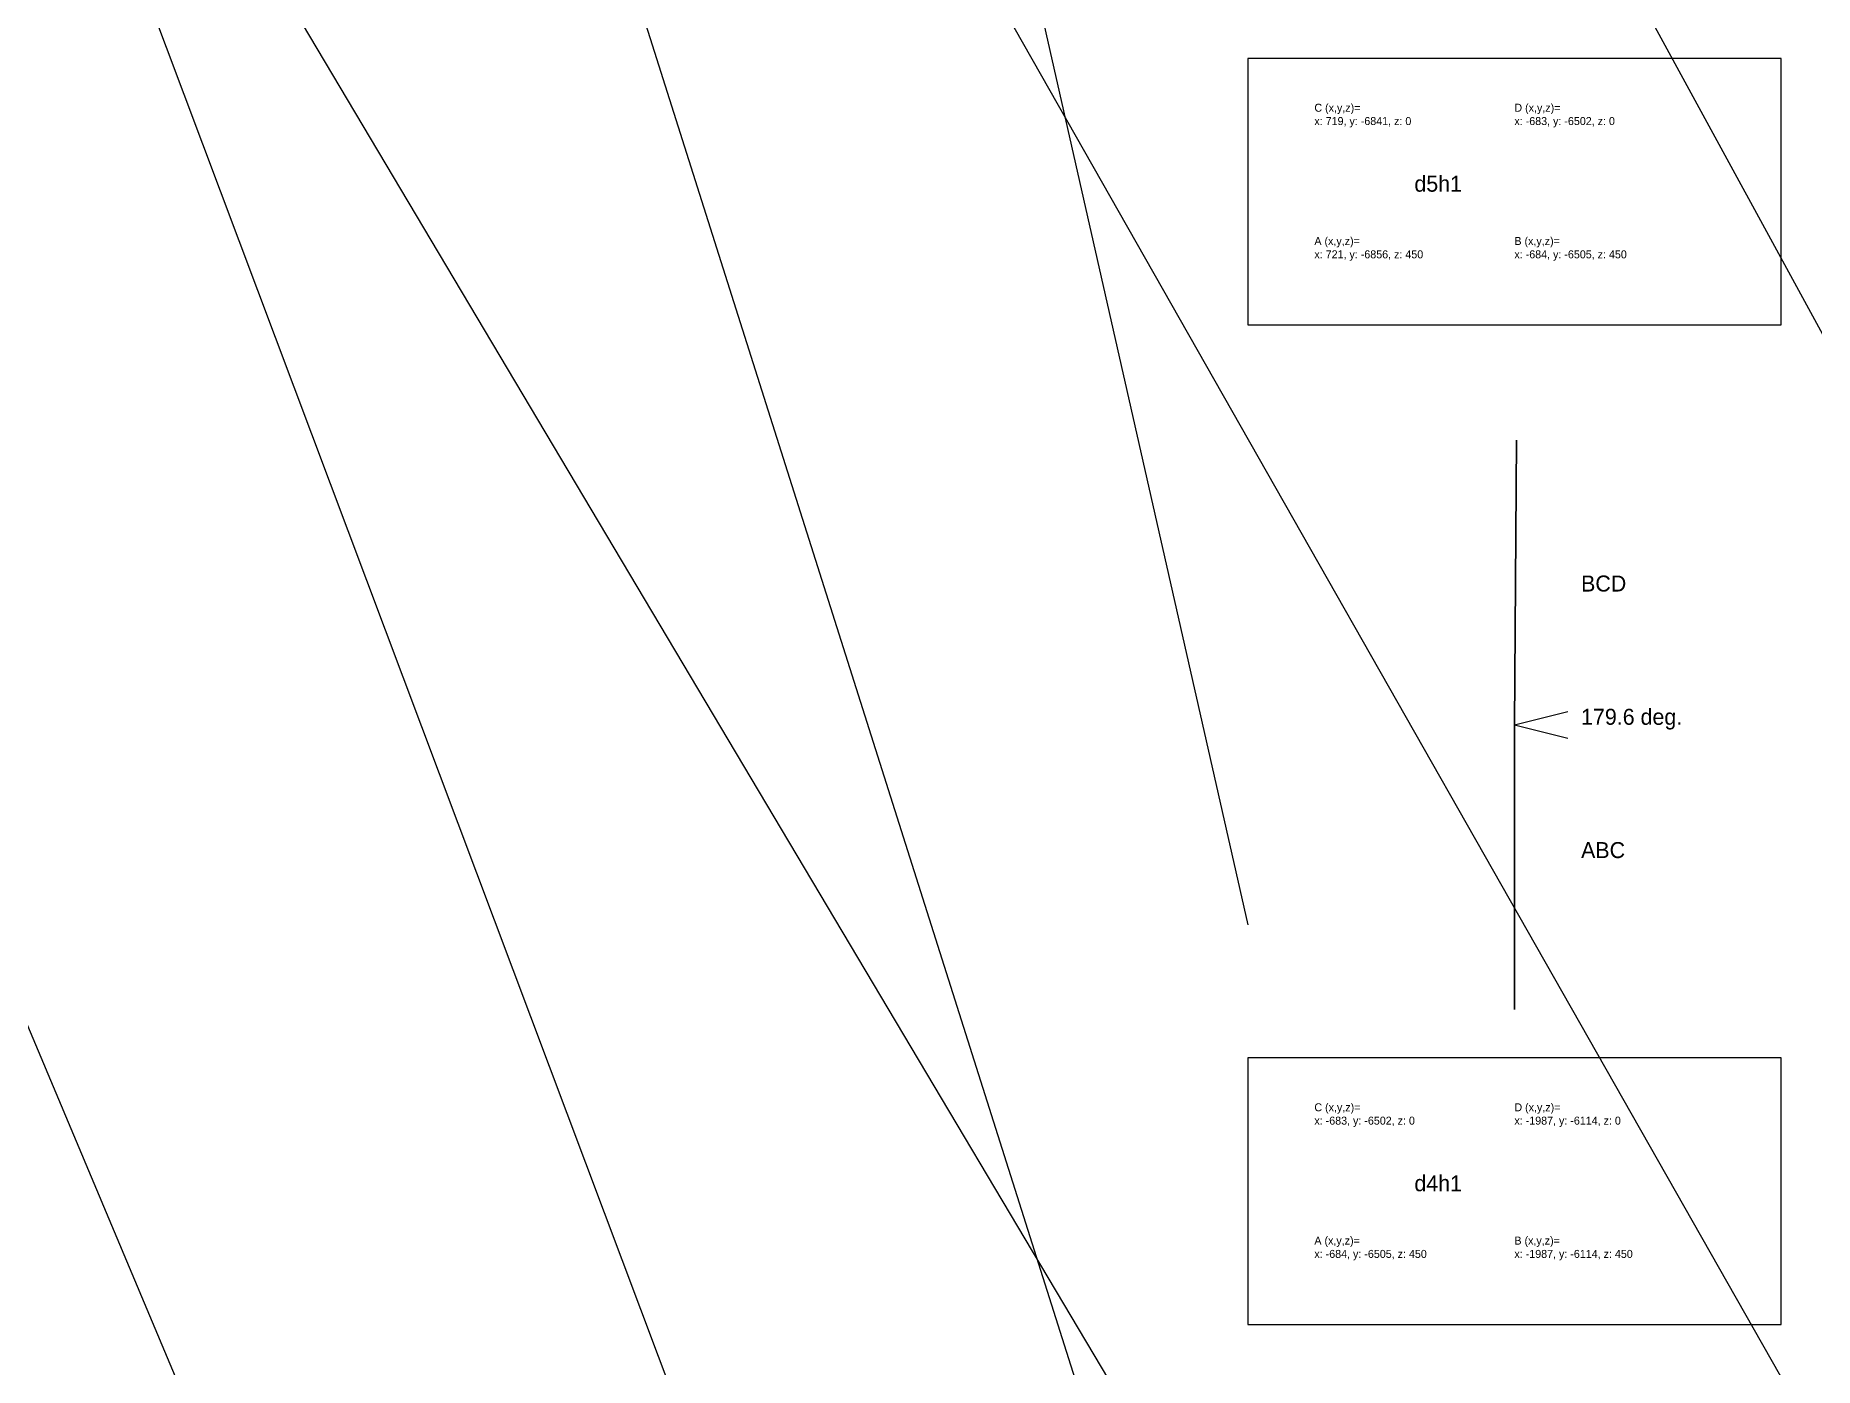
# Model space of a CAD drawing. Extents: x -14946 to 15402, y -21157 to 21439.
# Drawn here: x -1435 to 1233, y -14563 to -12565 of the extents above; entities that cross this region are included whole.
import ezdxf

# ---------------------------------------------------------------- set-up
doc = ezdxf.new("R2010")
doc.units = 0
doc.header["$MEASUREMENT"] = 0
for name, color, linetype in [('08-connection.bottomRing', 7, 'CONTINUOUS'), ('08-connection.topRing', 7, 'CONTINUOUS'), ('08-text.bottomRing', 7, 'CONTINUOUS'), ('41_RING_BOTTOM_PLINE', 1, 'CONTINUOUS')]:
    doc.layers.add(name, color=color, linetype=linetype)

msp = doc.modelspace()

# ---------------------------------------------------------------- linework, layer by layer
at = {"layer": '08-connection.bottomRing', "linetype": 'Continuous'}
for p, q in [((-5352.2, -4772.5, 239.1), (382.7, -18399)), ((-3940.8, -5392.5, 225.1), (382.7, -16899)), ((-2628.7, -5889.7, 225), (382.7, -15399)), ((-1335.2, -6309.9, 225), (382.7, -13899))]:
    msp.add_line(p, q, dxfattribs=at)
at = {"layer": '08-connection.topRing', "linetype": 'Continuous'}
for p, q in [((-5555.6, -4941.1, 4944.6), (3725.2, -20556.6)), ((-3995, -5458.2, 5029), (3725.2, -19056.6)), ((-2636.1, -5902.6, 5054.2), (3725.2, -17556.6))]:
    msp.add_line(p, q, dxfattribs=at)
at = {"layer": '08-text.bottomRing', "linetype": 'Continuous'}
for q in [(862.7, -13579), (862.7, -13619)]:
    msp.add_line((782.7, -13599), q, dxfattribs=at)
for points in [[(382.7, -12999), (1182.7, -12999), (1182.7, -12599), (382.7, -12599)], [(382.7, -14499), (1182.7, -14499), (1182.7, -14099), (382.7, -14099)]]:
    msp.add_lwpolyline(points, close=True, dxfattribs=at)
at = {"layer": '41_RING_BOTTOM_PLINE', "color": 5, "extrusion": (0.999973, -0.007366, 3.33067e-16), "elevation": 882.8}
msp.add_lwpolyline([(-13165.6, -1290.9), (-13592.8, 0), (-13592.8, -1432.3), (-13165.6, -1290.9)], dxfattribs=at)
at = {"layer": '41_RING_BOTTOM_PLINE', "extrusion": (1, 1.20791e-10, -3.66614e-10), "elevation": 782.7}
msp.add_lwpolyline([(-13599, -1432.3), (-13599, 0), (-14026.4, -140.8), (-13599, -1432.3)], dxfattribs=at)

# ---------------------------------------------------------------- texts
at = {"layer": '08-text.bottomRing', "linetype": 'Continuous'}
for s, height, p in [('C (x,y,z)=', 12, (482.7, -12679)), ('D (x,y,z)=', 12, (782.7, -12679)), ('x: 719, y: -6841, z: 0', 12, (482.7, -12699)), ('x: -683, y: -6502, z: 0', 12, (782.7, -12699)), ('d5h1', 24, (632.7, -12799)), ('A (x,y,z)=', 12, (482.7, -12879)), ('B (x,y,z)=', 12, (782.7, -12879)), ('x: 721, y: -6856, z: 450', 12, (482.7, -12899)), ('x: -684, y: -6505, z: 450', 12, (782.7, -12899)), ('BCD', 24, (882.7, -13399)), ('179.6 deg.', 24, (882.7, -13599)), ('ABC', 24, (882.7, -13799)), ('C (x,y,z)=', 12, (482.7, -14179)), ('D (x,y,z)=', 12, (782.7, -14179)), ('x: -683, y: -6502, z: 0', 12, (482.7, -14199)), ('x: -1987, y: -6114, z: 0', 12, (782.7, -14199)), ('d4h1', 24, (632.7, -14299)), ('A (x,y,z)=', 12, (482.7, -14379)), ('B (x,y,z)=', 12, (782.7, -14379)), ('x: -684, y: -6505, z: 450', 12, (482.7, -14399)), ('x: -1987, y: -6114, z: 450', 12, (782.7, -14399))]:
    msp.add_text(s, height=height, dxfattribs=at).set_placement(p)

doc.saveas('drawing.dxf')
